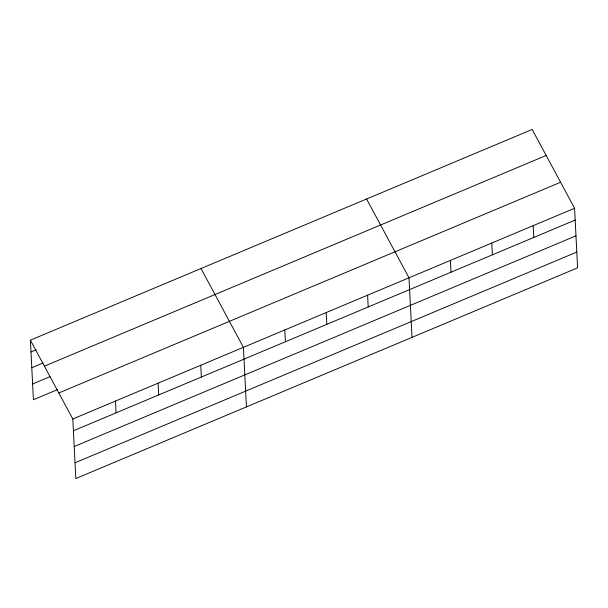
<?xml version="1.0" encoding="UTF-8"?>
<svg xmlns="http://www.w3.org/2000/svg" width="608" height="608" viewBox="0 0 608 608"><rect width="100%" height="100%" fill="white"/><g stroke="black" fill="none" stroke-linecap="round" stroke-linejoin="round"><path stroke-width="0.91" d="M30.4 340.168L532.175 129.458L574.583 208.27L577.6 267.832L75.825 478.542L72.808 418.98L30.4 340.168L33.417 399.73L57.79 389.492M31 351.956L36.222 349.76M31.798 367.718L43.115 362.968M44.392 366.176L546.166 155.466M32.619 383.96L50.023 376.656M58.816 392.973L560.591 182.263M72.808 418.98L574.583 208.27M73.408 430.768L575.183 220.058M74.206 446.53L575.981 235.828M75.027 462.772L576.802 252.069M366.586 198.998L408.994 277.81L412.011 337.364M201.005 268.531L243.413 347.343L246.43 406.896M533.186 225.659L533.786 237.447M491.788 243.04L492.389 254.828M450.391 260.422L450.992 272.209M367.604 295.192L368.197 306.979M326.207 312.573L326.8 324.36M284.81 329.954L285.403 341.742M200.762 365.248L201.362 377.036M158.11 383.162L158.711 394.949M115.459 401.067L116.06 412.855"/></g></svg>
